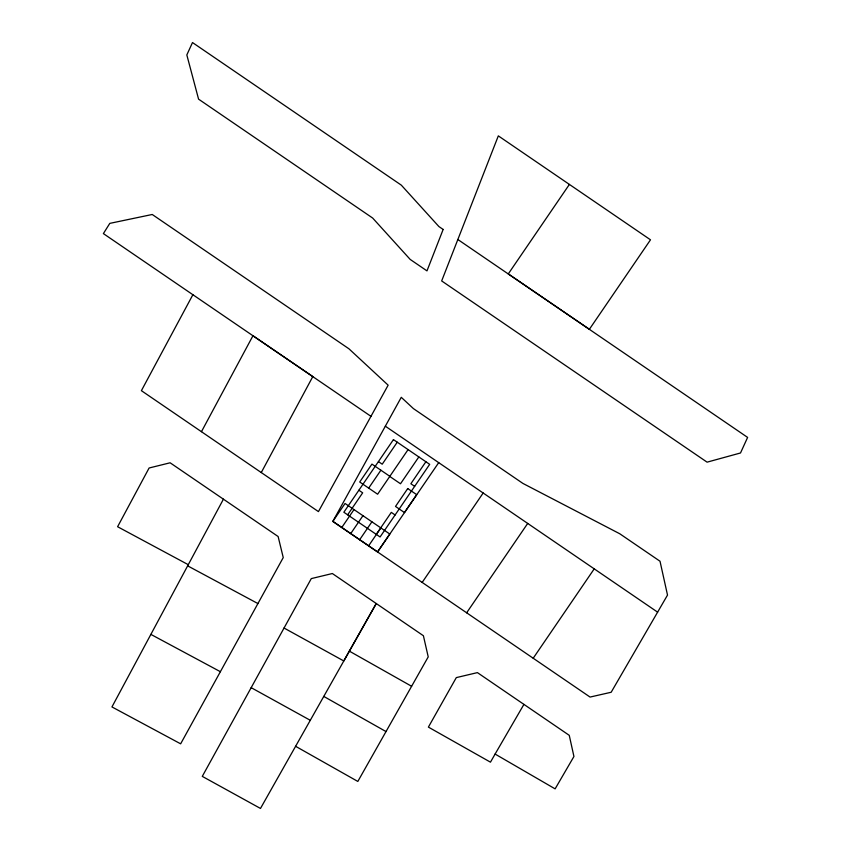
<?xml version="1.0" encoding="UTF-8"?>
<svg xmlns="http://www.w3.org/2000/svg" width="851" height="851" viewBox="0 0 851 851"><rect width="100%" height="100%" fill="white"/><g stroke="black" fill="none" stroke-linecap="round" stroke-linejoin="round"><path stroke-width="1.28" d="M457.838 239.503L747.614 437.414L740.508 452.977L707.085 462.157L441.669 280.936L498.324 135.873L650.494 239.812L589.371 329.316L508.281 273.916L569.393 184.422M192.89 294.712L141.394 390.673L318.434 511.6L388.141 385.173L348.953 348.804L152.233 214.484L109.8 223.377L103.386 233.599L370.972 416.341M201.464 431.67L252.949 335.762L312.806 376.589L261.268 472.55M223.43 499.165L111.949 706.936L180.646 743.827L283.245 557.586L278.128 536.524L170.126 462.795L149.106 467.997L117.598 526.726L188.284 564.692M466.667 612.805L590.062 697.065L611.167 692.257L667.514 595.083L660.014 561.235L619.751 533.758L522.929 483.432L413.448 408.629L401.268 397.311L332.826 521.397L466.646 612.794L527.694 523.439M284.021 628.017L343.793 660.961L376.259 603.529L260.48 808.45L202.283 776.378L311.285 578.606L332.347 573.531L423.404 635.74L428.223 656.887L357.824 781.441L295.584 746.284M495.101 754.06L490.463 762.166L428.393 727.105L456.306 677.609L477.411 672.62L569.255 735.338L573.936 756.496L555.118 788.866L495.101 754.06L523.918 704.394M347.644 514.823L362.675 492.825L358.877 490.24M397.247 442.19L382.227 464.189L378.429 461.604M341.783 527.482L354.005 509.589M368.674 488.112L380.897 470.209M350.729 533.598L362.951 515.695M408.086 449.605L377.621 494.218L359.718 481.996L371.94 464.103L389.843 476.326M359.686 539.704L371.898 521.812M418.83 456.934L400.502 483.772L389.758 476.443M376.28 534.375L391.3 512.376L395.098 514.972M425.883 461.753L410.863 483.751L414.65 486.336M368.632 545.81L380.854 527.918M377.578 551.927L389.801 534.024L345.059 503.473L332.837 521.376L377.578 551.927L438.722 462.625M422.181 582.414L483.166 492.995M533.194 658.238L594.221 568.862M187.677 565.862L257.938 603.572M150.872 634.389L220.398 671.705M251.173 687.661L310.285 720.297M349.335 651.121L411.618 686.278M323.763 696.416L386.003 731.562M385.322 426.181L657.632 612.167M443.148 229.451L426.979 270.884L410.203 259.438L372.664 218.047L198.57 99.152L186.826 54.943L192.496 42.55L401.321 185.156L438.893 226.547L443.148 229.451M393.449 439.605L343.857 512.238L380.078 536.97L429.681 464.338L393.449 439.605M407.735 488.548L395.513 506.441L404.459 512.557L416.682 494.654L407.735 488.548"/></g></svg>
